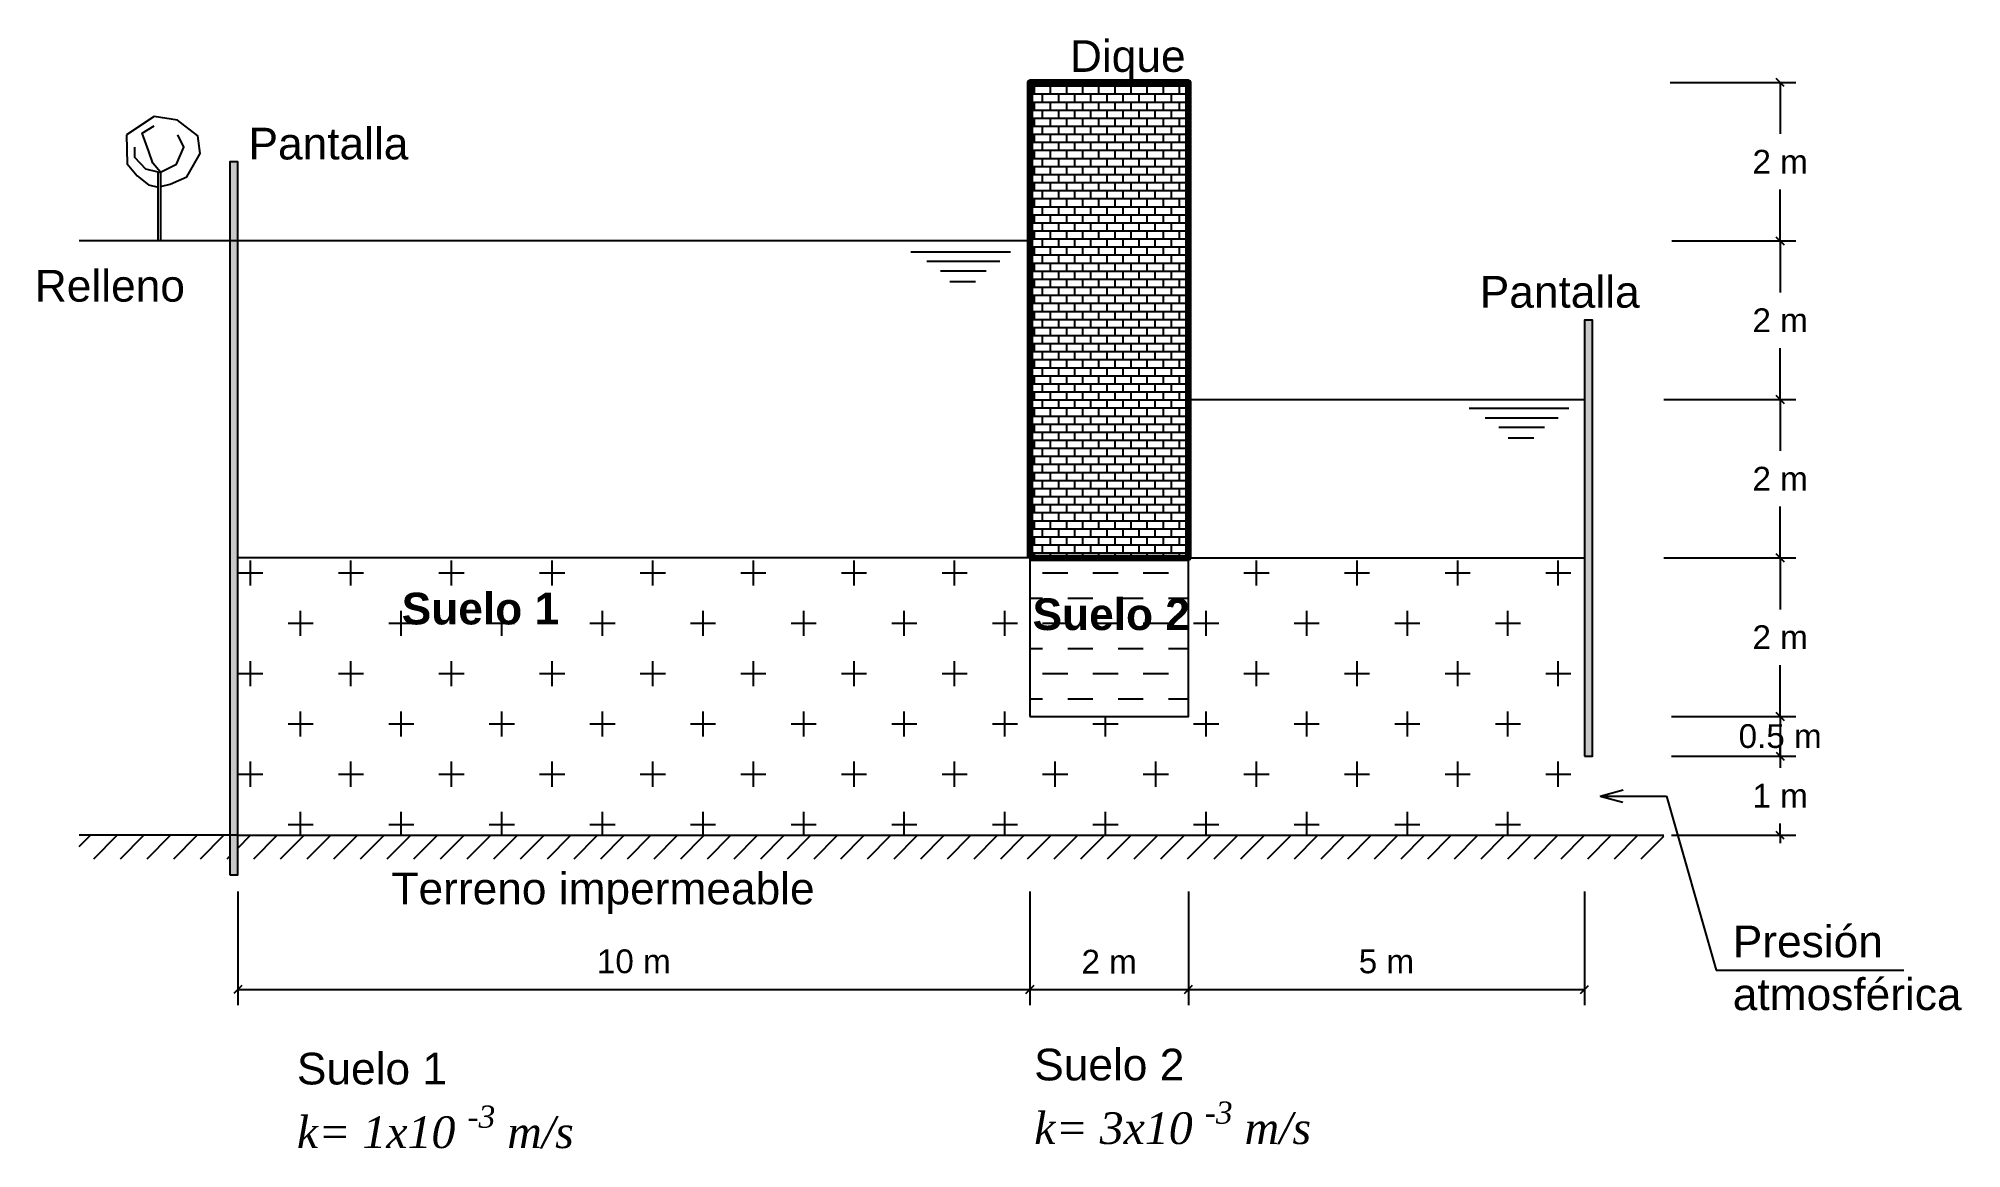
# Model space of a CAD drawing. Header units: millimetres. Extents: x -2.5 to 21.8, y -3.5 to 10.6.
import ezdxf

# ---------------------------------------------------------------- set-up
doc = ezdxf.new("R2010")
doc.units = ezdxf.units.MM
doc.styles.get("Standard").update_dxf_attribs({"font": 'arial.ttf'})
doc.dimstyles.new('ISO-25', dxfattribs={"dimtxt": 2.5, "dimasz": 2.5, "dimexe": 1.25, "dimexo": 0.625, "dimtad": 1, "dimtxsty": 'Standard', "dimcen": 2.5, "dimadec": 0, "dimazin": 0, "dimtfac": 1, "dimtmove": 0, "dimatfit": 3, "dimfxl": 1, "dimarcsym": 0})

# ---------------------------------------------------------------- blocks, each defined once
blk = doc.blocks.new('_Oblique')
at = {"color": 0, "linetype": 'ByBlock', "lineweight": -2}
blk.add_line((-0.5, -0.5), (0.5, 0.5), dxfattribs=at)
blk = doc.blocks.new('*D2')
at = {"color": 0, "lineweight": -2, "transparency": 16777216}
for p, q in [((0, -0.209), (0, -1.645)), ((10, -0.209), (10, -1.645)), ((0, -1.445), (10, -1.445))]:
    blk.add_line(p, q, dxfattribs=at)
at = {"layer": 'Defpoints', "color": 0, "lineweight": 50, "transparency": 16777216}
for p in [(0, 4.291), (10, 4.291), (10, -1.445)]:
    blk.add_point(p, dxfattribs=at)
at = {"color": 0, "lineweight": -2, "transparency": 16777216, "xscale": 0.1, "yscale": 0.1, "zscale": 0.1, "rotation": 180}
blk.add_blockref('_Oblique', (0, -1.445), dxfattribs=at)
at = {"color": 0, "lineweight": -2, "transparency": 16777216, "xscale": 0.1, "yscale": 0.1, "zscale": 0.1}
blk.add_blockref('_Oblique', (10, -1.445), dxfattribs=at)
at = {"color": 0, "transparency": 16777216, "insert": (5, -1.092), "char_height": 0.5, "attachment_point": 5}
blk.add_mtext('{\\H0.6x;10 m}', dxfattribs=at)
blk = doc.blocks.new('*D3')
at = {"color": 0, "lineweight": -2, "transparency": 16777216}
for p, q in [((10, -0.209), (10, -1.645)), ((12, -0.209), (12, -1.645)), ((10, -1.445), (12, -1.445))]:
    blk.add_line(p, q, dxfattribs=at)
at = {"layer": 'Defpoints', "color": 0, "lineweight": 50, "transparency": 16777216}
for p in [(10, 4.291), (12, 4.291), (12, -1.445)]:
    blk.add_point(p, dxfattribs=at)
at = {"color": 0, "lineweight": -2, "transparency": 16777216, "xscale": 0.1, "yscale": 0.1, "zscale": 0.1, "rotation": 180}
blk.add_blockref('_Oblique', (10, -1.445), dxfattribs=at)
at = {"color": 0, "lineweight": -2, "transparency": 16777216, "xscale": 0.1, "yscale": 0.1, "zscale": 0.1}
blk.add_blockref('_Oblique', (12, -1.445), dxfattribs=at)
at = {"color": 0, "transparency": 16777216, "insert": (11, -1.095), "char_height": 0.5, "attachment_point": 5}
blk.add_mtext('{\\H0.6x;2 m}', dxfattribs=at)
blk = doc.blocks.new('*D4')
at = {"color": 0, "lineweight": -2, "transparency": 16777216}
for p, q in [((12, -0.209), (12, -1.645)), ((17, -0.209), (17, -1.645)), ((12, -1.445), (17, -1.445))]:
    blk.add_line(p, q, dxfattribs=at)
at = {"layer": 'Defpoints', "color": 0, "lineweight": 50, "transparency": 16777216}
for p in [(12, 4.291), (17, 4.291), (17, -1.445)]:
    blk.add_point(p, dxfattribs=at)
at = {"color": 0, "lineweight": -2, "transparency": 16777216, "xscale": 0.1, "yscale": 0.1, "zscale": 0.1, "rotation": 180}
blk.add_blockref('_Oblique', (12, -1.445), dxfattribs=at)
at = {"color": 0, "lineweight": -2, "transparency": 16777216, "xscale": 0.1, "yscale": 0.1, "zscale": 0.1}
blk.add_blockref('_Oblique', (17, -1.445), dxfattribs=at)
at = {"color": 0, "transparency": 16777216, "insert": (14.5, -1.093), "char_height": 0.5, "attachment_point": 5}
blk.add_mtext('{\\H0.6x;5 m}', dxfattribs=at)
blk = doc.blocks.new('*D5')
at = {"color": 0, "lineweight": -2, "transparency": 16777216}
for p, q in [((18, 4), (19.67, 4)), ((19.47, 4), (19.47, 3.351)), ((19.47, 2), (19.47, 2.649)), ((18.1, 2), (19.67, 2))]:
    blk.add_line(p, q, dxfattribs=at)
at = {"layer": 'Defpoints', "color": 0, "lineweight": 50, "transparency": 16777216}
for p in [(17, 4), (19.47, 4), (17.1, 2)]:
    blk.add_point(p, dxfattribs=at)
at = {"color": 0, "lineweight": -2, "transparency": 16777216, "xscale": 0.1, "yscale": 0.1, "zscale": 0.1}
for p, rotation in [((19.47, 4), 90), ((19.47, 2), 270)]:
    blk.add_blockref('_Oblique', p, dxfattribs=dict(at, rotation=rotation))
at = {"color": 0, "transparency": 16777216, "insert": (19.47, 3), "char_height": 0.5, "attachment_point": 5}
blk.add_mtext('{\\H0.6x;2 m}', dxfattribs=at)
blk = doc.blocks.new('*D6')
at = {"color": 0, "lineweight": -2, "transparency": 16777216}
for p, q in [((18, 6), (19.67, 6)), ((19.47, 6), (19.47, 5.351)), ((19.47, 4), (19.47, 4.649)), ((18, 4), (19.67, 4))]:
    blk.add_line(p, q, dxfattribs=at)
at = {"layer": 'Defpoints', "color": 0, "lineweight": 50, "transparency": 16777216}
for p in [(17, 6), (19.47, 6), (17, 4)]:
    blk.add_point(p, dxfattribs=at)
at = {"color": 0, "lineweight": -2, "transparency": 16777216, "xscale": 0.1, "yscale": 0.1, "zscale": 0.1}
for p, rotation in [((19.47, 6), 90), ((19.47, 4), 270)]:
    blk.add_blockref('_Oblique', p, dxfattribs=dict(at, rotation=rotation))
at = {"color": 0, "transparency": 16777216, "insert": (19.47, 5), "char_height": 0.5, "attachment_point": 5}
blk.add_mtext('{\\H0.6x;2 m}', dxfattribs=at)
blk = doc.blocks.new('*D7')
at = {"color": 0, "lineweight": -2, "transparency": 16777216}
for p, q in [((18.102, 8), (19.67, 8)), ((19.47, 8), (19.47, 7.351)), ((19.47, 6), (19.47, 6.649)), ((18, 6), (19.67, 6))]:
    blk.add_line(p, q, dxfattribs=at)
at = {"layer": 'Defpoints', "color": 0, "lineweight": 50, "transparency": 16777216}
for p in [(17.102, 8), (19.47, 8), (17, 6)]:
    blk.add_point(p, dxfattribs=at)
at = {"color": 0, "lineweight": -2, "transparency": 16777216, "xscale": 0.1, "yscale": 0.1, "zscale": 0.1}
for p, rotation in [((19.47, 8), 90), ((19.47, 6), 270)]:
    blk.add_blockref('_Oblique', p, dxfattribs=dict(at, rotation=rotation))
at = {"color": 0, "transparency": 16777216, "insert": (19.47, 7), "char_height": 0.5, "attachment_point": 5}
blk.add_mtext('{\\H0.6x;2 m}', dxfattribs=at)
blk = doc.blocks.new('*D8')
at = {"color": 0, "lineweight": -2, "transparency": 16777216}
for p, q in [((18.082, 10), (19.67, 10)), ((19.47, 10), (19.47, 9.351)), ((19.47, 8), (19.47, 8.649)), ((18.102, 8), (19.67, 8))]:
    blk.add_line(p, q, dxfattribs=at)
at = {"layer": 'Defpoints', "color": 0, "lineweight": 50, "transparency": 16777216}
for p in [(17.082, 10), (19.47, 10), (17.102, 8)]:
    blk.add_point(p, dxfattribs=at)
at = {"color": 0, "lineweight": -2, "transparency": 16777216, "xscale": 0.1, "yscale": 0.1, "zscale": 0.1}
for p, rotation in [((19.47, 10), 90), ((19.47, 8), 270)]:
    blk.add_blockref('_Oblique', p, dxfattribs=dict(at, rotation=rotation))
at = {"color": 0, "transparency": 16777216, "insert": (19.47, 9), "char_height": 0.5, "attachment_point": 5}
blk.add_mtext('{\\H0.6x;2 m}', dxfattribs=at)
blk = doc.blocks.new('*D9')
at = {"color": 0, "lineweight": -2, "transparency": 16777216}
for p, q in [((18.1, 2), (19.67, 2)), ((19.47, 2), (19.47, 1.5)), ((18.1, 1.5), (19.67, 1.5))]:
    blk.add_line(p, q, dxfattribs=at)
at = {"layer": 'Defpoints', "color": 0, "lineweight": 50, "transparency": 16777216}
for p in [(17.1, 2), (17.1, 1.5), (19.47, 1.5)]:
    blk.add_point(p, dxfattribs=at)
at = {"color": 0, "lineweight": -2, "transparency": 16777216, "xscale": 0.1, "yscale": 0.1, "zscale": 0.1}
for p, rotation in [((19.47, 2), 90), ((19.47, 1.5), 270)]:
    blk.add_blockref('_Oblique', p, dxfattribs=dict(at, rotation=rotation))
at = {"color": 0, "transparency": 16777216, "insert": (19.47, 1.75), "char_height": 0.5, "attachment_point": 5}
blk.add_mtext('{\\H0.6x;0.5 m}', dxfattribs=at)
blk = doc.blocks.new('*D10')
at = {"color": 0, "lineweight": -2, "transparency": 16777216}
for p, q in [((18.1, 1.5), (19.67, 1.5)), ((19.47, 1.5), (19.47, 1.6)), ((19.47, 1.5), (19.47, 1.351)), ((18.1, 0.5), (19.67, 0.5)), ((19.47, 0.5), (19.47, 0.649)), ((19.47, 0.5), (19.47, 0.4))]:
    blk.add_line(p, q, dxfattribs=at)
at = {"layer": 'Defpoints', "color": 0, "lineweight": 50, "transparency": 16777216}
for p in [(17.1, 1.5), (17.1, 0.5), (19.47, 0.5)]:
    blk.add_point(p, dxfattribs=at)
at = {"color": 0, "lineweight": -2, "transparency": 16777216, "xscale": 0.1, "yscale": 0.1, "zscale": 0.1}
for p, rotation in [((19.47, 1.5), 270), ((19.47, 0.5), 90)]:
    blk.add_blockref('_Oblique', p, dxfattribs=dict(at, rotation=rotation))
at = {"color": 0, "transparency": 16777216, "insert": (19.47, 1), "char_height": 0.5, "attachment_point": 5}
blk.add_mtext('{\\H0.6x;1 m}', dxfattribs=at)

msp = doc.modelspace()

# ---------------------------------------------------------------- hatches: boundary and pattern name
h = msp.add_hatch()
h.set_pattern_fill('AR-B816', color=256, scale=0.0005)
h.paths.add_polyline_path([(12, 10), (10, 10), (10, 4), (12, 4), (12, 6)])
h = msp.add_hatch()
h.set_pattern_fill('ANGLE', color=256)
h.set_pattern_definition([(0, (0, 0), (0, 6.985), [5.08, -1.905]), (90, (0, 0), (-6.985, 4e-16), [5.08, -1.905])])
h.paths.add_polyline_path([(0, 0), (0, 9), (-0.1, 9), (-0.1, 0)])
h = msp.add_hatch(color=256)
h.dxf.hatch_style = 1
h.paths.add_polyline_path([(0, 0), (0, 9), (-0.1, 9), (-0.1, 0)])
at = {"lineweight": 50}
h = msp.add_hatch(color=256, dxfattribs=at)
h.dxf.hatch_style = 1
h.paths.add_polyline_path([(17.1, 7), (17, 7), (17, 1.5), (17.1, 1.5)])
h = msp.add_hatch()
h.set_pattern_fill('CROSS', color=256, scale=0.1)
h.paths.add_polyline_path([(10, 4), (0, 4), (0, 0.5), (17, 0.5), (17, 1.5), (17, 4), (12, 4), (12, 2), (10, 2)])
h = msp.add_hatch()
h.set_pattern_fill('DASH', color=256, scale=0.1)
h.paths.add_polyline_path([(12, 4), (10, 4), (10, 2), (12, 2)])
h = msp.add_hatch()
h.set_pattern_fill('ANSI31', color=256, scale=0.075)
h.paths.add_polyline_path([(18, 0.5), (0, 0.5), (0, 0.204), (18, 0.204)])
h.paths.add_polyline_path([(-0.1, 0.5), (-2, 0.5), (-2, 0.204), (-0.1, 0.204)])

# ---------------------------------------------------------------- linework, layer by layer
for p, q in [((0, 8), (-2, 8)), ((10, 8), (0, 8)), ((8.496, 7.863), (9.756, 7.863)), ((10, 4), (10, 8)), ((8.7, 7.744), (9.62, 7.744)), ((8.871, 7.625), (9.449, 7.625)), ((8.99, 7.489), (9.313, 7.489)), ((12, 4), (12, 6)), ((12, 6), (17, 6)), ((15.544, 5.889), (16.803, 5.889)), ((15.748, 5.77), (16.667, 5.77)), ((15.918, 5.651), (16.497, 5.651)), ((16.037, 5.515), (16.361, 5.515)), ((10, 4), (0, 4)), ((12, 4), (17, 4)), ((17.199, 0.995), (17.488, 1.073)), ((17.199, 0.995), (18.036, 0.995)), ((17.199, 0.995), (17.486, 0.918)), ((18.036, 0.995), (18.661, -1.203)), ((0, 0.5), (-2, 0.5)), ((0, 0), (0, 0.5)), ((0, 0.5), (17, 0.5)), ((17, 0.5), (18, 0.5)), ((18.661, -1.203), (21.03, -1.203))]:
    msp.add_line(p, q)
at = {"lineweight": 100}
msp.add_lwpolyline([(10, 4), (12, 4), (12, 10), (10, 10)], close=True, dxfattribs=at)
for points in [[(-0.975, 8.687), (-0.853, 8.716), (-0.641, 8.808), (-0.473, 9.102), (-0.502, 9.325), (-0.761, 9.524), (-1.055, 9.571), (-1.404, 9.338)], [(-1.404, 9.338), (-1.396, 8.973), (-1.27, 8.821), (-1.126, 8.708), (-1.004, 8.68)], [(-0.975, 8.868), (-1.072, 8.981), (-1.124, 9.127), (-1.206, 9.359), (-1.055, 9.454)], [(-0.99, 8.868), (-0.975, 8.868), (-0.774, 8.968), (-0.68, 9.183), (-0.756, 9.34)], [(-1.005, 8.868), (-1.16, 8.905), (-1.297, 9.055), (-1.297, 9.183)]]:
    msp.add_lwpolyline(points)
for points in [[(-0.1, 0), (0, 0), (0, 9), (-0.1, 9)], [(-1.005, 8.868), (-0.975, 8.868), (-0.975, 8), (-1.005, 8)], [(17, 1.5), (17.1, 1.5), (17.1, 7), (17, 7)], [(10, 2), (12, 2), (12, 4), (10, 4)]]:
    msp.add_lwpolyline(points, close=True)

# ---------------------------------------------------------------- texts
at = {"lineweight": 50, "attachment_point": 1}
for s, width, insert, char_height in [('Dique', 1.70231, (10.505, 10.534), 0.4), ('Pantalla', 1.70231, (0.136, 9.429), 0.4), ('Relleno', 1.70231, (-2.561, 7.635), 0.4), ('Pantalla', 1.70231, (15.678, 7.558), 0.4), ('{\\fArial|b1|i0|c0|p34;Suelo 1}', 2.17128, (2.07, 3.561), 0.4), ('{\\fArial|b1|i0|c0|p34;Suelo 2}', 2.25472, (10.033, 3.49), 0.4), ('Terreno impermeable', 6.79979, (1.941, 0.029), 0.4), ('Presión atmosférica', 1.70231, (18.872, -0.639), 0.4), ('\\A1;{\\H1.33333x;Suelo 2\\P\\fTimes New Roman|b0|i1|c0|p18;k= 3x10 \\H0.7x;\\S-3^ ;\\H1.42857x; m/s\\fArial|b0|i1|c0|p34;\\H0.75x; }', 3.85678, (10.054, -2.193), 0.3), ('\\A1;{\\H0.8x;Suelo 1\\P\\fTimes New Roman|b0|i1|c0|p18;k= 1x10 \\H0.7x;\\S-3^ ;\\H1.42857x; m/s\\fArial|b0|i1|c0|p34;\\H1.25x; }', 3.87366, (0.747, -2.244), 0.5)]:
    msp.add_mtext_dynamic_manual_height_columns(s, width=width, gutter_width=12.5, heights=[0], dxfattribs=dict(at, insert=insert, char_height=char_height))

# ---------------------------------------------------------------- dimensions: what is measured, and where the dimension line sits
for base, p1, p2, text, picture, middle in [((19.47, 10), (17.102, 8), (17.082, 10), '{\\H0.6x;2 m}', '*D8', (19.47, 9)), ((19.47, 8), (17, 6), (17.102, 8), '{\\H0.6x;2 m}', '*D7', (19.47, 7)), ((19.47, 6), (17, 4), (17, 6), '{\\H0.6x;2 m}', '*D6', (19.47, 5)), ((19.47, 4), (17.1, 2), (17, 4), '{\\H0.6x;2 m}', '*D5', (19.47, 3)), ((19.47, 0.5), (17.1, 1.5), (17.1, 0.5), '{\\H0.6x;1 m}', '*D10', (19.47, 1))]:
    dim = msp.add_linear_dim(base=base, p1=p1, p2=p2, angle=90, text=text, dimstyle='ISO-25', override={"dimtxt": 0.5, "dimasz": 0.1, "dimexe": 0.2, "dimexo": 1, "dimgap": 0.2, "dimtad": 4, "dimtih": 1, "dimblk1": 'Oblique', "dimblk2": 'Oblique', "dimsah": 1})
    dim.commit()
    dim.dimension.update_dxf_attribs({"geometry": picture, "text_midpoint": middle})
for base, p1, p2, text, picture, middle in [((10, -1.445), (0, 4.291), (10, 4.291), '{\\H0.6x;10 m}', '*D2', (5, -1.092)), ((12, -1.445), (10, 4.291), (12, 4.291), '{\\H0.6x;2 m}', '*D3', (11, -1.095)), ((17, -1.445), (12, 4.291), (17, 4.291), '{\\H0.6x;5 m}', '*D4', (14.5, -1.093))]:
    dim = msp.add_linear_dim(base=base, p1=p1, p2=p2, text=text, dimstyle='ISO-25', override={"dimtxt": 0.5, "dimasz": 0.1, "dimexe": 0.2, "dimexo": 4.5, "dimgap": 0.2, "dimblk1": 'Oblique', "dimblk2": 'Oblique', "dimsah": 1})
    dim.commit()
    dim.dimension.update_dxf_attribs({"geometry": picture, "text_midpoint": middle})
dim = msp.add_linear_dim(base=(19.47, 1.5), p1=(17.1, 2), p2=(17.1, 1.5), angle=90, text='{\\H0.6x;0.5 m}', dimstyle='ISO-25', override={"dimtxt": 0.5, "dimasz": 0.1, "dimexe": 0.2, "dimexo": 1, "dimgap": 0.2, "dimtad": 4, "dimtih": 1, "dimblk1": 'Oblique', "dimblk2": 'Oblique', "dimsah": 1})
dim.commit()
dim.dimension.update_dxf_attribs({"geometry": '*D9', "text_midpoint": (19.47, 1.75), "dimtype": 160})

doc.saveas('drawing.dxf')
